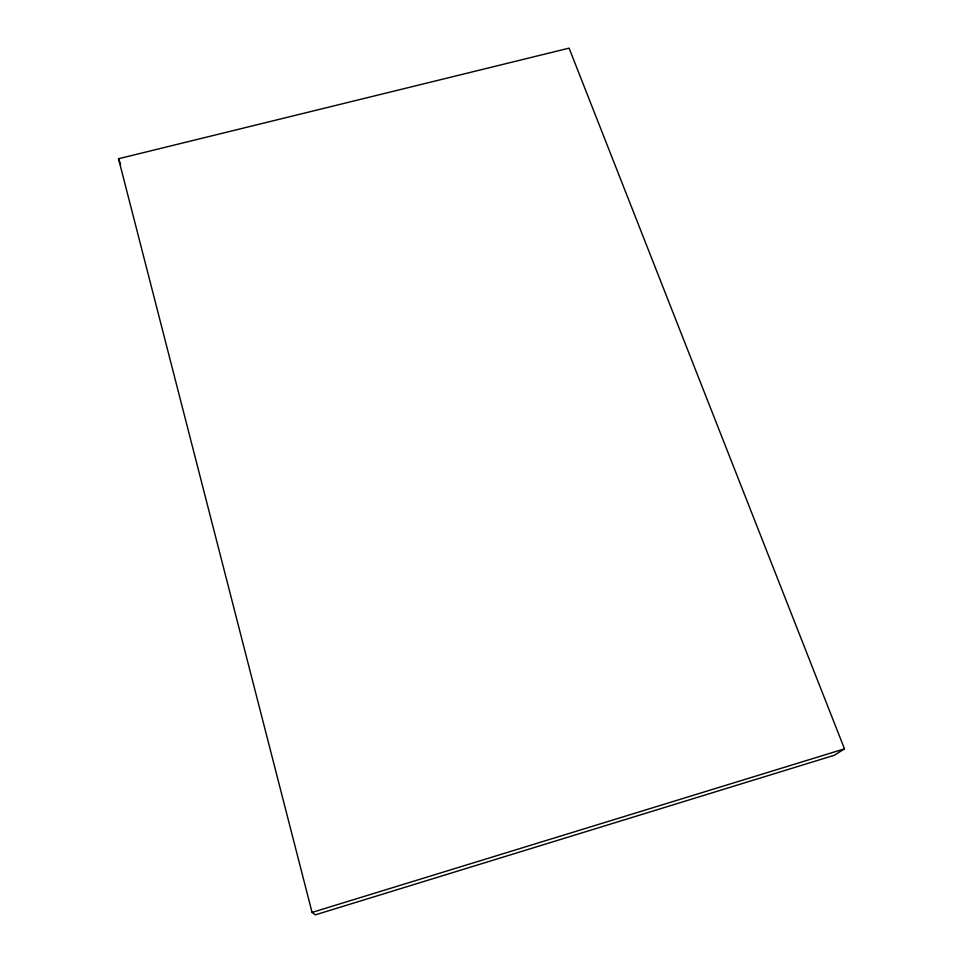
<?xml version="1.0" encoding="UTF-8"?>
<svg xmlns="http://www.w3.org/2000/svg" width="963" height="963" viewBox="0 0 963 963"><rect width="100%" height="100%" fill="white"/><g stroke="black" fill="none" stroke-linecap="round" stroke-linejoin="round"><path stroke-width="1.44" d="M844.479 748.853L834.403 755.245L315.346 914.85L312.06 912.418L118.521 158.751L569.085 48.15L844.479 748.853L312.06 912.418M118.521 158.751L120.64 164.36"/></g></svg>
